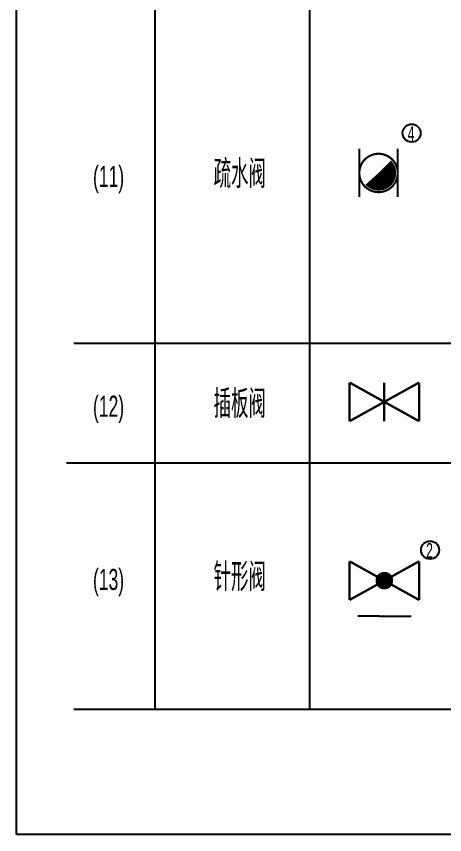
# Model space of a CAD drawing. Header units: inches. Extents: x -18 to 2014, y 4 to 801.
# Drawn here: x 1663.8 to 1724.7, y 283.4 to 399.7 of the extents above; entities that cross this region are included whole.
import ezdxf

# ---------------------------------------------------------------- set-up
doc = ezdxf.new("R2010")
doc.units = ezdxf.units.IN
doc.header["$MEASUREMENT"] = 0
doc.styles.get("Standard").update_dxf_attribs({"font": 'pdatxt.shx', "bigfont": 'hztxt.shx'})

# ---------------------------------------------------------------- blocks, each defined once
blk = doc.blocks.new('FH12')
blk.add_line((-1, 0), (8, 0))
blk.add_lwpolyline([(0, 0, 0.6, 0, 0), (6, 0, 0, 0, 0)], format="xyseb")

msp = doc.modelspace()

# ---------------------------------------------------------------- linework, layer by layer
at = {"color": 3}
for p, q in [((1663.765514827324, 283.3975612471625), (1663.765514827324, 530.3975612471626)), ((1683.454441292659, 504.2416515922144), (1683.454441292659, 301.2416515922144)), ((1705.454441292659, 504.2416515922144), (1705.454441292659, 301.2416515922144)), ((1671.952195459141, 353.2416515922144), (1818.952195459141, 353.2416515922144)), ((1670.88006038489, 336.2416515922144), (1818.952195459141, 336.2416515922144)), ((1715.399279972849, 314.4455902299465), (1712.309031037157, 314.4455902299465)), ((1671.952195459141, 301.2416515922144), (1818.952195459141, 301.2416515922144)), ((1828.765514827324, 283.3975612471625), (1663.765514827324, 283.3975612471625))]:
    msp.add_line(p, q, dxfattribs=at)
for points, const_width in [([(1712.533480852029, 374.0161866019685), (1712.533480852029, 380.8801866019683)], 0.3), ([(1717.993480852029, 374.0161866019685), (1717.993480852029, 380.8801866019683)], 0.3), ([(1711.138409423517, 347.6619060931392), (1721.038409423517, 342.1619060931392)], 0.33), ([(1711.138409423517, 342.1619060931392), (1721.038409423517, 347.6619060931392)], 0.33), ([(1711.138409423517, 347.6619060931394), (1711.138409423517, 342.1619060931392)], 0.33), ([(1716.088409423517, 347.6619060931392), (1716.088409423517, 342.1619060931394)], 0.33), ([(1721.038409423517, 347.6619060931392), (1721.038409423517, 342.1619060931394)], 0.33), ([(1711.138409423517, 322.2518718127229), (1711.138409423517, 316.7518718127226)], 0.33), ([(1711.138409423517, 316.7518718127226), (1721.038409423517, 322.2518718127226)], 0.33), ([(1711.138409423517, 322.2518718127226), (1721.038409423517, 316.7518718127226)], 0.33), ([(1721.038409423517, 322.2518718127226), (1721.038409423517, 316.7518718127229)], 0.33)]:
    msp.add_lwpolyline(points, dxfattribs=dict(at, const_width=const_width))
for points, const_width in [([(1715.249799858999, 374.7182208823247, 1197.738053847908), (1715.240682883355, 374.7182817954552, 1197.738053847908)], 0.3), ([(1714.332742572854, 376.6070506961819, 0.6866062238068508), (1716.517986075736, 377.4481866019406, 0.2001814450570022), (1716.146208850972, 378.3395757628487, 1)], 2.509010447400678)]:
    msp.add_lwpolyline(points, format="xyb", dxfattribs=dict(at, const_width=const_width))
at = {"color": 3, "const_width": 1.25}
msp.add_lwpolyline([(1715.463409423517, 319.5018718127226, 1), (1716.713409423517, 319.5018718127226, 1)], format="xyb", close=True, dxfattribs=at)
at = {"color": 3}
for centre in [(1719.966164491205, 383.1077772799868), (1722.592823130946, 323.8495904513039)]:
    msp.add_circle(centre, 1.284043511688708, dxfattribs=at)

# ---------------------------------------------------------------- block references
at = {"color": 3, "xscale": 0.5, "yscale": 0.5, "zscale": 0.5}
msp.add_blockref('FH12', (1715.899279972849, 314.4455902299465), dxfattribs=at)

# ---------------------------------------------------------------- texts
at = {"color": 3, "width": 0.62}
for s, height, p in [('4', 2.1, (1719.405276807244, 381.9923083800255)), ('疏水阀', 4, (1691.810348123043, 375.2947719975455)), ('(11)', 3, (1674.664759796515, 375.4589832766986)), ('插板阀', 4, (1691.810348123043, 342.6244028271138)), ('(12)', 3, (1674.664759796515, 342.7886141062666)), ('2', 2.1, (1722.031935446985, 322.7341215513423)), ('针形阀', 4, (1691.810348123043, 318.0096184953966)), ('(13)', 3, (1674.664759796515, 318.1738297745497))]:
    msp.add_text(s, height=height, dxfattribs=at).set_placement(p)

doc.saveas('drawing.dxf')
